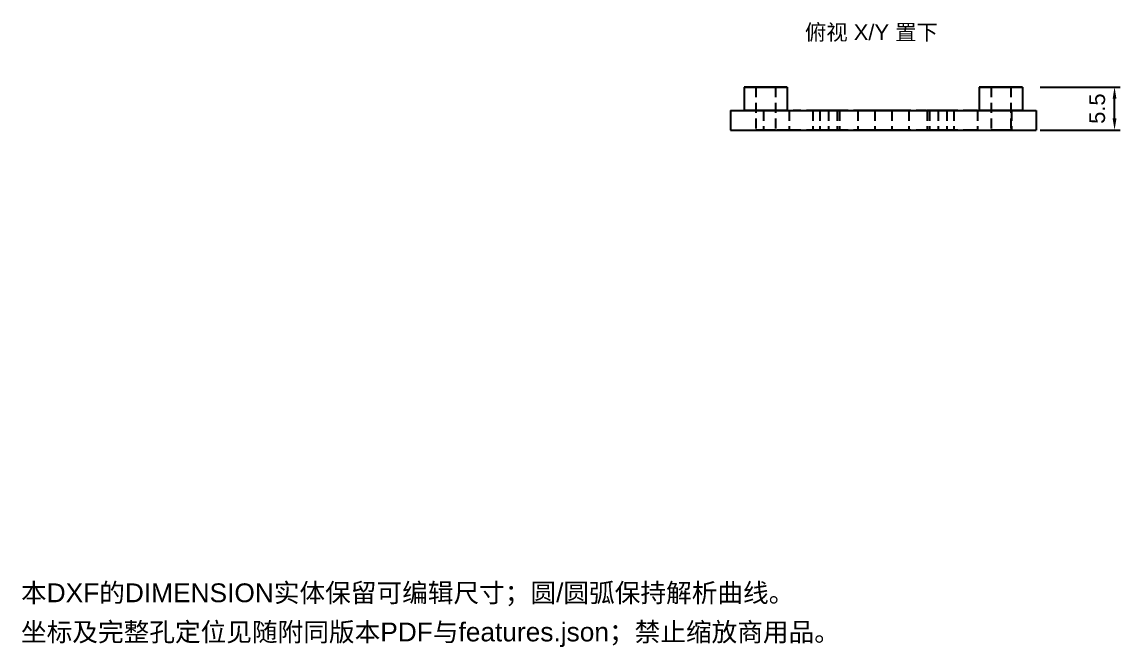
# Model space of a CAD drawing. Header units: millimetres. Extents: x 15 to 293, y 11 to 288.
# Drawn here: x 15.1 to 155.2, y 11.3 to 91.1 of the extents above; entities that cross this region are included whole.
import ezdxf

# ---------------------------------------------------------------- set-up
doc = ezdxf.new("R2010")
doc.units = ezdxf.units.MM
doc.linetypes.add('DASHED_SMALL', pattern=[2, 1.3, -0.7])
for name, color, linetype in [('ANNOTATIONS', 7, 'Continuous'), ('DIMENSIONS', 3, 'Continuous'), ('HIDDEN', 8, 'DASHED_SMALL'), ('VISIBLE', 7, 'Continuous')]:
    doc.layers.add(name, color=color, linetype=linetype)
doc.styles.add('ZZLAB_UNICODE', font='Arial Unicode.ttf')
doc.dimstyles.new('ZZLAB_MM', dxfattribs={"dimtxt": 2, "dimasz": 1.5, "dimexe": 0.7, "dimexo": 0.5, "dimgap": 0.5, "dimtad": 1, "dimdec": 5, "dimtxsty": 'ZZLAB_UNICODE', "dimcen": 2.5, "dimclrd": 3, "dimclre": 3, "dimclrt": 7, "dimazin": 3, "dimtfac": 1, "dimtmove": 0, "dimatfit": 3})

# ---------------------------------------------------------------- blocks, each defined once
blk = doc.blocks.new('_CLOSEDFILLED')
at = {"color": 0, "linetype": 'BYBLOCK'}
blk.add_solid([(-1, 0.164), (0, 0), (-1, -0.164)], dxfattribs=at)
blk = doc.blocks.new('*D13')
at = {"color": 3}
for p, q in [((145, 82.75), (155.2, 82.75)), ((154.5, 78.75), (154.5, 81.25)), ((145, 77.25), (155.2, 77.25))]:
    blk.add_line(p, q, dxfattribs=at)
at = {"layer": 'Defpoints'}
for p in [(144.5, 82.75), (144.5, 77.25), (154.5, 77.25)]:
    blk.add_point(p, dxfattribs=at)
at = {"layer": 'DIMENSIONS', "color": 3, "xscale": 1.5, "yscale": 1.5}
for p, rotation in [((154.5, 82.75), 90), ((154.5, 77.25), 270)]:
    blk.add_blockref('_CLOSEDFILLED', p, dxfattribs=dict(at, rotation=rotation))
at = {"layer": 'DIMENSIONS', "color": 7, "insert": (152.3, 80), "char_height": 2, "attachment_point": 5, "rotation": 90, "style": 'ZZLAB_UNICODE', "bg_fill": 3, "box_fill_scale": 1.1, "bg_fill_color": 0}
blk.add_mtext('5.5', dxfattribs=at)

msp = doc.modelspace()

# ---------------------------------------------------------------- linework, layer by layer
at = {"layer": 'HIDDEN'}
for p, q in [((108.75, 82.75), (108.75, 77.25)), ((111.25, 82.75), (111.25, 77.25)), ((138.75, 82.75), (138.75, 77.25)), ((141.25, 82.75), (141.25, 77.25)), ((105.5, 79.75), (117.5, 79.75)), ((109.7, 79.75), (109.7, 77.25)), ((112.7, 79.75), (110.2, 79.75)), ((113, 79.75), (113, 77.25)), ((136.5, 79.75), (113.5, 79.75)), ((116, 79.75), (116, 77.25)), ((116.9, 79.75), (116.9, 77.25)), ((118, 79.75), (118.920526, 79.75)), ((118, 79.75), (118, 77.25)), ((119.1, 79.75), (119.1, 77.25)), ((119.420526, 79.75), (119.420526, 77.25)), ((121.75, 79.75), (121.75, 77.25)), ((123.9, 79.75), (123.9, 77.25)), ((126.1, 79.75), (126.1, 77.25)), ((128.25, 79.75), (128.25, 77.25)), ((130.579474, 79.75), (130.579474, 77.25)), ((130.9, 79.75), (130.9, 77.25)), ((131.079474, 79.75), (132, 79.75)), ((132, 79.75), (132, 77.25)), ((132.5, 79.75), (144.5, 79.75)), ((133.1, 79.75), (133.1, 77.25)), ((134, 79.75), (134, 77.25)), ((137, 79.75), (137, 77.25)), ((141.35, 79.75), (141.35, 77.25)), ((105.5, 77.25), (117.5, 77.25)), ((112.7, 77.25), (110.2, 77.25)), ((136.5, 77.25), (113.5, 77.25)), ((118, 77.25), (118.920526, 77.25)), ((131.079474, 77.25), (132, 77.25)), ((132.5, 77.25), (144.5, 77.25))]:
    msp.add_line(p, q, dxfattribs=at)
for points in [[(107.25, 82.75), (107.318948, 82.75), (107.522336, 82.75), (107.849963, 82.75), (108.285403, 82.75), (108.80682, 82.75), (109.388067, 82.75), (110, 82.75), (110.611933, 82.75), (111.19318, 82.75), (111.714597, 82.75), (112.150037, 82.75), (112.477664, 82.75), (112.681052, 82.75), (112.75, 82.75)], [(110, 82.75), (109.860044, 82.75), (109.721849, 82.75), (109.587151, 82.75), (109.457645, 82.75), (109.33496, 82.75), (109.220638, 82.75), (109.116117, 82.75), (109.022711, 82.75), (108.941595, 82.75), (108.873789, 82.75), (108.820146, 82.75), (108.78134, 82.75), (108.75786, 82.75), (108.75, 82.75)], [(108.75, 82.75), (108.78134, 82.75), (108.873789, 82.75), (109.022711, 82.75), (109.220638, 82.75), (109.457645, 82.75), (109.721849, 82.75), (110, 82.75), (110.278151, 82.75), (110.542355, 82.75), (110.779362, 82.75), (110.977289, 82.75), (111.126211, 82.75), (111.21866, 82.75), (111.25, 82.75)], [(111.25, 82.75), (111.24214, 82.75), (111.21866, 82.75), (111.179854, 82.75), (111.126211, 82.75), (111.058405, 82.75), (110.977289, 82.75), (110.883883, 82.75), (110.779362, 82.75), (110.66504, 82.75), (110.542355, 82.75), (110.412849, 82.75), (110.278151, 82.75), (110.139956, 82.75), (110, 82.75)], [(137.25, 82.75), (137.318948, 82.75), (137.522336, 82.75), (137.849963, 82.75), (138.285403, 82.75), (138.80682, 82.75), (139.388067, 82.75), (140, 82.75), (140.611933, 82.75), (141.19318, 82.75), (141.714597, 82.75), (142.150037, 82.75), (142.477664, 82.75), (142.681052, 82.75), (142.75, 82.75)], [(140, 82.75), (139.860044, 82.75), (139.721849, 82.75), (139.587151, 82.75), (139.457645, 82.75), (139.33496, 82.75), (139.220638, 82.75), (139.116117, 82.75), (139.022711, 82.75), (138.941595, 82.75), (138.873789, 82.75), (138.820146, 82.75), (138.78134, 82.75), (138.75786, 82.75), (138.75, 82.75)], [(138.75, 82.75), (138.78134, 82.75), (138.873789, 82.75), (139.022711, 82.75), (139.220638, 82.75), (139.457645, 82.75), (139.721849, 82.75), (140, 82.75), (140.278151, 82.75), (140.542355, 82.75), (140.779362, 82.75), (140.977289, 82.75), (141.126211, 82.75), (141.21866, 82.75), (141.25, 82.75)], [(141.25, 82.75), (141.24214, 82.75), (141.21866, 82.75), (141.179854, 82.75), (141.126211, 82.75), (141.058405, 82.75), (140.977289, 82.75), (140.883883, 82.75), (140.779362, 82.75), (140.66504, 82.75), (140.542355, 82.75), (140.412849, 82.75), (140.278151, 82.75), (140.139956, 82.75), (140, 82.75)], [(110, 79.75), (109.692098, 79.75), (109.388067, 79.75), (109.091733, 79.75), (108.80682, 79.75), (108.536912, 79.75), (108.285403, 79.75), (108.055456, 79.75), (107.849963, 79.75), (107.671508, 79.75), (107.522336, 79.75), (107.404321, 79.75), (107.318948, 79.75), (107.267291, 79.75), (107.25, 79.75)], [(107.25, 79.75), (107.318948, 79.75), (107.522336, 79.75), (107.849963, 79.75), (108.285403, 79.75), (108.80682, 79.75), (109.388067, 79.75), (110, 79.75), (110.611933, 79.75), (111.19318, 79.75), (111.714597, 79.75), (112.150037, 79.75), (112.477664, 79.75), (112.681052, 79.75), (112.75, 79.75)], [(109.7, 79.75), (109.703144, 79.75), (109.712536, 79.75), (109.728058, 79.75), (109.749516, 79.75), (109.776638, 79.75), (109.809084, 79.75), (109.846447, 79.75), (109.888255, 79.75), (109.933984, 79.75), (109.983058, 79.75), (110.03486, 79.75), (110.08874, 79.75), (110.144018, 79.75), (110.2, 79.75)], [(112.75, 79.75), (112.732709, 79.75), (112.681052, 79.75), (112.595679, 79.75), (112.477664, 79.75), (112.328492, 79.75), (112.150037, 79.75), (111.944544, 79.75), (111.714597, 79.75), (111.463088, 79.75), (111.19318, 79.75), (110.908267, 79.75), (110.611933, 79.75), (110.307902, 79.75), (110, 79.75)], [(112.7, 79.75), (112.722974, 79.75), (112.7459, 79.75), (112.768728, 79.75), (112.791412, 79.75), (112.813902, 79.75), (112.836152, 79.75), (112.858114, 79.75), (112.879742, 79.75), (112.90099, 79.75), (112.921814, 79.75), (112.94217, 79.75), (112.962014, 79.75), (112.981304, 79.75), (113, 79.75)], [(113, 79.75), (113.003144, 79.75), (113.012536, 79.75), (113.028058, 79.75), (113.049516, 79.75), (113.076638, 79.75), (113.109084, 79.75), (113.146447, 79.75), (113.188255, 79.75), (113.233984, 79.75), (113.283058, 79.75), (113.33486, 79.75), (113.38874, 79.75), (113.444018, 79.75), (113.5, 79.75)], [(119.240499, 79.75), (118.819148, 79.75), (118.42201, 79.75), (118.050638, 79.75), (117.706489, 79.75), (117.39091, 79.75), (117.105138, 79.75), (116.850291, 79.75), (116.627369, 79.75), (116.437243, 79.75), (116.280661, 79.75), (116.158233, 79.75), (116.070441, 79.75), (116.017627, 79.75), (116, 79.75)], [(116, 79.75), (116.225649, 79.75), (116.89128, 79.75), (117.963517, 79.75), (119.388592, 79.75), (121.095046, 79.75), (122.997312, 79.75), (125, 79.75), (127.002688, 79.75), (128.904954, 79.75), (130.611408, 79.75), (132.036483, 79.75), (133.10872, 79.75), (133.774351, 79.75), (134, 79.75)], [(118, 79.75), (117.876839, 79.75), (117.755227, 79.75), (117.636693, 79.75), (117.522728, 79.75), (117.414765, 79.75), (117.314161, 79.75), (117.222183, 79.75), (117.139985, 79.75), (117.068603, 79.75), (117.008934, 79.75), (116.961728, 79.75), (116.927579, 79.75), (116.906917, 79.75), (116.9, 79.75)], [(116.9, 79.75), (116.927579, 79.75), (117.008934, 79.75), (117.139985, 79.75), (117.314161, 79.75), (117.522728, 79.75), (117.755227, 79.75), (118, 79.75), (118.244773, 79.75), (118.477272, 79.75), (118.685839, 79.75), (118.860015, 79.75), (118.991066, 79.75), (119.072421, 79.75), (119.1, 79.75)], [(118, 79.75), (117.996856, 79.75), (117.987464, 79.75), (117.971942, 79.75), (117.950484, 79.75), (117.923362, 79.75), (117.890916, 79.75), (117.853553, 79.75), (117.811745, 79.75), (117.766016, 79.75), (117.716942, 79.75), (117.66514, 79.75), (117.61126, 79.75), (117.555982, 79.75), (117.5, 79.75)], [(119.1, 79.75), (119.093083, 79.75), (119.072421, 79.75), (119.038272, 79.75), (118.991066, 79.75), (118.931397, 79.75), (118.860015, 79.75), (118.777817, 79.75), (118.685839, 79.75), (118.585235, 79.75), (118.477272, 79.75), (118.363307, 79.75), (118.244773, 79.75), (118.123161, 79.75), (118, 79.75)], [(118.920526, 79.75), (118.976509, 79.75), (119.031787, 79.75), (119.085666, 79.75), (119.137468, 79.75), (119.186542, 79.75), (119.232271, 79.75), (119.27408, 79.75), (119.311442, 79.75), (119.343888, 79.75), (119.371011, 79.75), (119.392468, 79.75), (119.40799, 79.75), (119.417382, 79.75), (119.420526, 79.75)], [(119.420526, 79.75), (119.419547, 79.75), (119.416613, 79.75), (119.411736, 79.75), (119.404934, 79.75), (119.396235, 79.75), (119.385673, 79.75), (119.373288, 79.75), (119.35913, 79.75), (119.343254, 79.75), (119.325721, 79.75), (119.306602, 79.75), (119.28597, 79.75), (119.263907, 79.75), (119.240499, 79.75)], [(125, 79.75), (124.636115, 79.75), (124.276807, 79.75), (123.926593, 79.75), (123.589878, 79.75), (123.270896, 79.75), (122.973658, 79.75), (122.701903, 79.75), (122.459048, 79.75), (122.248146, 79.75), (122.071851, 79.75), (121.932379, 79.75), (121.831484, 79.75), (121.770435, 79.75), (121.75, 79.75)], [(121.75, 79.75), (121.831484, 79.75), (122.071851, 79.75), (122.459048, 79.75), (122.973658, 79.75), (123.589878, 79.75), (124.276807, 79.75), (125, 79.75), (125.723193, 79.75), (126.410122, 79.75), (127.026342, 79.75), (127.540952, 79.75), (127.928149, 79.75), (128.168516, 79.75), (128.25, 79.75)], [(125, 79.75), (124.876839, 79.75), (124.755227, 79.75), (124.636693, 79.75), (124.522728, 79.75), (124.414765, 79.75), (124.314161, 79.75), (124.222183, 79.75), (124.139985, 79.75), (124.068603, 79.75), (124.008934, 79.75), (123.961728, 79.75), (123.927579, 79.75), (123.906917, 79.75), (123.9, 79.75)], [(123.9, 79.75), (123.927579, 79.75), (124.008934, 79.75), (124.139985, 79.75), (124.314161, 79.75), (124.522728, 79.75), (124.755227, 79.75), (125, 79.75), (125.244773, 79.75), (125.477272, 79.75), (125.685839, 79.75), (125.860015, 79.75), (125.991066, 79.75), (126.072421, 79.75), (126.1, 79.75)], [(126.1, 79.75), (126.093083, 79.75), (126.072421, 79.75), (126.038272, 79.75), (125.991066, 79.75), (125.931397, 79.75), (125.860015, 79.75), (125.777817, 79.75), (125.685839, 79.75), (125.585235, 79.75), (125.477272, 79.75), (125.363307, 79.75), (125.244773, 79.75), (125.123161, 79.75), (125, 79.75)], [(128.25, 79.75), (128.229565, 79.75), (128.168516, 79.75), (128.067621, 79.75), (127.928149, 79.75), (127.751854, 79.75), (127.540952, 79.75), (127.298097, 79.75), (127.026342, 79.75), (126.729104, 79.75), (126.410122, 79.75), (126.073407, 79.75), (125.723193, 79.75), (125.363885, 79.75), (125, 79.75)], [(131.079474, 79.75), (131.023491, 79.75), (130.968213, 79.75), (130.914334, 79.75), (130.862532, 79.75), (130.813458, 79.75), (130.767729, 79.75), (130.72592, 79.75), (130.688558, 79.75), (130.656112, 79.75), (130.628989, 79.75), (130.607532, 79.75), (130.59201, 79.75), (130.582618, 79.75), (130.579474, 79.75)], [(130.579474, 79.75), (130.580453, 79.75), (130.583387, 79.75), (130.588264, 79.75), (130.595066, 79.75), (130.603765, 79.75), (130.614327, 79.75), (130.626712, 79.75), (130.64087, 79.75), (130.656746, 79.75), (130.674279, 79.75), (130.693398, 79.75), (130.71403, 79.75), (130.736093, 79.75), (130.759501, 79.75)], [(134, 79.75), (133.982373, 79.75), (133.929559, 79.75), (133.841767, 79.75), (133.719339, 79.75), (133.562757, 79.75), (133.372631, 79.75), (133.149709, 79.75), (132.894862, 79.75), (132.60909, 79.75), (132.293511, 79.75), (131.949362, 79.75), (131.57799, 79.75), (131.180852, 79.75), (130.759501, 79.75)], [(132, 79.75), (131.876839, 79.75), (131.755227, 79.75), (131.636693, 79.75), (131.522728, 79.75), (131.414765, 79.75), (131.314161, 79.75), (131.222183, 79.75), (131.139985, 79.75), (131.068603, 79.75), (131.008934, 79.75), (130.961728, 79.75), (130.927579, 79.75), (130.906917, 79.75), (130.9, 79.75)], [(130.9, 79.75), (130.927579, 79.75), (131.008934, 79.75), (131.139985, 79.75), (131.314161, 79.75), (131.522728, 79.75), (131.755227, 79.75), (132, 79.75), (132.244773, 79.75), (132.477272, 79.75), (132.685839, 79.75), (132.860015, 79.75), (132.991066, 79.75), (133.072421, 79.75), (133.1, 79.75)], [(132, 79.75), (132.003144, 79.75), (132.012536, 79.75), (132.028058, 79.75), (132.049516, 79.75), (132.076638, 79.75), (132.109084, 79.75), (132.146447, 79.75), (132.188255, 79.75), (132.233984, 79.75), (132.283058, 79.75), (132.33486, 79.75), (132.38874, 79.75), (132.444018, 79.75), (132.5, 79.75)], [(133.1, 79.75), (133.093083, 79.75), (133.072421, 79.75), (133.038272, 79.75), (132.991066, 79.75), (132.931397, 79.75), (132.860015, 79.75), (132.777817, 79.75), (132.685839, 79.75), (132.585235, 79.75), (132.477272, 79.75), (132.363307, 79.75), (132.244773, 79.75), (132.123161, 79.75), (132, 79.75)], [(137, 79.75), (136.996856, 79.75), (136.987464, 79.75), (136.971942, 79.75), (136.950484, 79.75), (136.923362, 79.75), (136.890916, 79.75), (136.853553, 79.75), (136.811745, 79.75), (136.766016, 79.75), (136.716942, 79.75), (136.66514, 79.75), (136.61126, 79.75), (136.555982, 79.75), (136.5, 79.75)], [(137, 79.75), (137.427532, 79.75), (137.867641, 79.75), (138.312096, 79.75), (138.752584, 79.75), (139.180867, 79.75), (139.588935, 79.75), (139.969158, 79.75), (140.314422, 79.75), (140.618273, 79.75), (140.875026, 79.75), (141.07988, 79.75), (141.229004, 79.75), (141.319609, 79.75), (141.35, 79.75)], [(140, 79.75), (139.692098, 79.75), (139.388067, 79.75), (139.091733, 79.75), (138.80682, 79.75), (138.536912, 79.75), (138.285403, 79.75), (138.055456, 79.75), (137.849963, 79.75), (137.671508, 79.75), (137.522336, 79.75), (137.404321, 79.75), (137.318948, 79.75), (137.267291, 79.75), (137.25, 79.75)], [(137.25, 79.75), (137.318948, 79.75), (137.522336, 79.75), (137.849963, 79.75), (138.285403, 79.75), (138.80682, 79.75), (139.388067, 79.75), (140, 79.75), (140.611933, 79.75), (141.19318, 79.75), (141.714597, 79.75), (142.150037, 79.75), (142.477664, 79.75), (142.681052, 79.75), (142.75, 79.75)], [(142.75, 79.75), (142.732709, 79.75), (142.681052, 79.75), (142.595679, 79.75), (142.477664, 79.75), (142.328492, 79.75), (142.150037, 79.75), (141.944544, 79.75), (141.714597, 79.75), (141.463088, 79.75), (141.19318, 79.75), (140.908267, 79.75), (140.611933, 79.75), (140.307902, 79.75), (140, 79.75)], [(110, 77.25), (109.860044, 77.25), (109.721849, 77.25), (109.587151, 77.25), (109.457645, 77.25), (109.33496, 77.25), (109.220638, 77.25), (109.116117, 77.25), (109.022711, 77.25), (108.941595, 77.25), (108.873789, 77.25), (108.820146, 77.25), (108.78134, 77.25), (108.75786, 77.25), (108.75, 77.25)], [(108.75, 77.25), (108.78134, 77.25), (108.873789, 77.25), (109.022711, 77.25), (109.220638, 77.25), (109.457645, 77.25), (109.721849, 77.25), (110, 77.25), (110.278151, 77.25), (110.542355, 77.25), (110.779362, 77.25), (110.977289, 77.25), (111.126211, 77.25), (111.21866, 77.25), (111.25, 77.25)], [(110.2, 77.25), (110.144018, 77.25), (110.08874, 77.25), (110.03486, 77.25), (109.983058, 77.25), (109.933984, 77.25), (109.888255, 77.25), (109.846447, 77.25), (109.809084, 77.25), (109.776638, 77.25), (109.749516, 77.25), (109.728058, 77.25), (109.712536, 77.25), (109.703144, 77.25), (109.7, 77.25)], [(111.25, 77.25), (111.24214, 77.25), (111.21866, 77.25), (111.179854, 77.25), (111.126211, 77.25), (111.058405, 77.25), (110.977289, 77.25), (110.883883, 77.25), (110.779362, 77.25), (110.66504, 77.25), (110.542355, 77.25), (110.412849, 77.25), (110.278151, 77.25), (110.139956, 77.25), (110, 77.25)], [(113, 77.25), (112.981304, 77.25), (112.962014, 77.25), (112.94217, 77.25), (112.921814, 77.25), (112.90099, 77.25), (112.879742, 77.25), (112.858114, 77.25), (112.836152, 77.25), (112.813902, 77.25), (112.791412, 77.25), (112.768728, 77.25), (112.7459, 77.25), (112.722974, 77.25), (112.7, 77.25)], [(113.5, 77.25), (113.444018, 77.25), (113.38874, 77.25), (113.33486, 77.25), (113.283058, 77.25), (113.233984, 77.25), (113.188255, 77.25), (113.146447, 77.25), (113.109084, 77.25), (113.076638, 77.25), (113.049516, 77.25), (113.028058, 77.25), (113.012536, 77.25), (113.003144, 77.25), (113, 77.25)], [(119.240499, 77.25), (118.819148, 77.25), (118.42201, 77.25), (118.050638, 77.25), (117.706489, 77.25), (117.39091, 77.25), (117.105138, 77.25), (116.850291, 77.25), (116.627369, 77.25), (116.437243, 77.25), (116.280661, 77.25), (116.158233, 77.25), (116.070441, 77.25), (116.017627, 77.25), (116, 77.25)], [(116, 77.25), (116.225649, 77.25), (116.89128, 77.25), (117.963517, 77.25), (119.388592, 77.25), (121.095046, 77.25), (122.997312, 77.25), (125, 77.25), (127.002688, 77.25), (128.904954, 77.25), (130.611408, 77.25), (132.036483, 77.25), (133.10872, 77.25), (133.774351, 77.25), (134, 77.25)], [(118, 77.25), (117.876839, 77.25), (117.755227, 77.25), (117.636693, 77.25), (117.522728, 77.25), (117.414765, 77.25), (117.314161, 77.25), (117.222183, 77.25), (117.139985, 77.25), (117.068603, 77.25), (117.008934, 77.25), (116.961728, 77.25), (116.927579, 77.25), (116.906917, 77.25), (116.9, 77.25)], [(116.9, 77.25), (116.927579, 77.25), (117.008934, 77.25), (117.139985, 77.25), (117.314161, 77.25), (117.522728, 77.25), (117.755227, 77.25), (118, 77.25), (118.244773, 77.25), (118.477272, 77.25), (118.685839, 77.25), (118.860015, 77.25), (118.991066, 77.25), (119.072421, 77.25), (119.1, 77.25)], [(118, 77.25), (117.996856, 77.25), (117.987464, 77.25), (117.971942, 77.25), (117.950484, 77.25), (117.923362, 77.25), (117.890916, 77.25), (117.853553, 77.25), (117.811745, 77.25), (117.766016, 77.25), (117.716942, 77.25), (117.66514, 77.25), (117.61126, 77.25), (117.555982, 77.25), (117.5, 77.25)], [(119.1, 77.25), (119.093083, 77.25), (119.072421, 77.25), (119.038272, 77.25), (118.991066, 77.25), (118.931397, 77.25), (118.860015, 77.25), (118.777817, 77.25), (118.685839, 77.25), (118.585235, 77.25), (118.477272, 77.25), (118.363307, 77.25), (118.244773, 77.25), (118.123161, 77.25), (118, 77.25)], [(118.920526, 77.25), (118.976509, 77.25), (119.031787, 77.25), (119.085666, 77.25), (119.137468, 77.25), (119.186542, 77.25), (119.232271, 77.25), (119.27408, 77.25), (119.311442, 77.25), (119.343888, 77.25), (119.371011, 77.25), (119.392468, 77.25), (119.40799, 77.25), (119.417382, 77.25), (119.420526, 77.25)], [(119.420526, 77.25), (119.419547, 77.25), (119.416613, 77.25), (119.411736, 77.25), (119.404934, 77.25), (119.396235, 77.25), (119.385673, 77.25), (119.373288, 77.25), (119.35913, 77.25), (119.343254, 77.25), (119.325721, 77.25), (119.306602, 77.25), (119.28597, 77.25), (119.263907, 77.25), (119.240499, 77.25)], [(125, 77.25), (124.636115, 77.25), (124.276807, 77.25), (123.926593, 77.25), (123.589878, 77.25), (123.270896, 77.25), (122.973658, 77.25), (122.701903, 77.25), (122.459048, 77.25), (122.248146, 77.25), (122.071851, 77.25), (121.932379, 77.25), (121.831484, 77.25), (121.770435, 77.25), (121.75, 77.25)], [(121.75, 77.25), (121.831484, 77.25), (122.071851, 77.25), (122.459048, 77.25), (122.973658, 77.25), (123.589878, 77.25), (124.276807, 77.25), (125, 77.25), (125.723193, 77.25), (126.410122, 77.25), (127.026342, 77.25), (127.540952, 77.25), (127.928149, 77.25), (128.168516, 77.25), (128.25, 77.25)], [(125, 77.25), (124.876839, 77.25), (124.755227, 77.25), (124.636693, 77.25), (124.522728, 77.25), (124.414765, 77.25), (124.314161, 77.25), (124.222183, 77.25), (124.139985, 77.25), (124.068603, 77.25), (124.008934, 77.25), (123.961728, 77.25), (123.927579, 77.25), (123.906917, 77.25), (123.9, 77.25)], [(123.9, 77.25), (123.927579, 77.25), (124.008934, 77.25), (124.139985, 77.25), (124.314161, 77.25), (124.522728, 77.25), (124.755227, 77.25), (125, 77.25), (125.244773, 77.25), (125.477272, 77.25), (125.685839, 77.25), (125.860015, 77.25), (125.991066, 77.25), (126.072421, 77.25), (126.1, 77.25)], [(126.1, 77.25), (126.093083, 77.25), (126.072421, 77.25), (126.038272, 77.25), (125.991066, 77.25), (125.931397, 77.25), (125.860015, 77.25), (125.777817, 77.25), (125.685839, 77.25), (125.585235, 77.25), (125.477272, 77.25), (125.363307, 77.25), (125.244773, 77.25), (125.123161, 77.25), (125, 77.25)], [(128.25, 77.25), (128.229565, 77.25), (128.168516, 77.25), (128.067621, 77.25), (127.928149, 77.25), (127.751854, 77.25), (127.540952, 77.25), (127.298097, 77.25), (127.026342, 77.25), (126.729104, 77.25), (126.410122, 77.25), (126.073407, 77.25), (125.723193, 77.25), (125.363885, 77.25), (125, 77.25)], [(131.079474, 77.25), (131.023491, 77.25), (130.968213, 77.25), (130.914334, 77.25), (130.862532, 77.25), (130.813458, 77.25), (130.767729, 77.25), (130.72592, 77.25), (130.688558, 77.25), (130.656112, 77.25), (130.628989, 77.25), (130.607532, 77.25), (130.59201, 77.25), (130.582618, 77.25), (130.579474, 77.25)], [(130.579474, 77.25), (130.580453, 77.25), (130.583387, 77.25), (130.588264, 77.25), (130.595066, 77.25), (130.603765, 77.25), (130.614327, 77.25), (130.626712, 77.25), (130.64087, 77.25), (130.656746, 77.25), (130.674279, 77.25), (130.693398, 77.25), (130.71403, 77.25), (130.736093, 77.25), (130.759501, 77.25)], [(134, 77.25), (133.982373, 77.25), (133.929559, 77.25), (133.841767, 77.25), (133.719339, 77.25), (133.562757, 77.25), (133.372631, 77.25), (133.149709, 77.25), (132.894862, 77.25), (132.60909, 77.25), (132.293511, 77.25), (131.949362, 77.25), (131.57799, 77.25), (131.180852, 77.25), (130.759501, 77.25)], [(132, 77.25), (131.876839, 77.25), (131.755227, 77.25), (131.636693, 77.25), (131.522728, 77.25), (131.414765, 77.25), (131.314161, 77.25), (131.222183, 77.25), (131.139985, 77.25), (131.068603, 77.25), (131.008934, 77.25), (130.961728, 77.25), (130.927579, 77.25), (130.906917, 77.25), (130.9, 77.25)], [(130.9, 77.25), (130.927579, 77.25), (131.008934, 77.25), (131.139985, 77.25), (131.314161, 77.25), (131.522728, 77.25), (131.755227, 77.25), (132, 77.25), (132.244773, 77.25), (132.477272, 77.25), (132.685839, 77.25), (132.860015, 77.25), (132.991066, 77.25), (133.072421, 77.25), (133.1, 77.25)], [(132, 77.25), (132.003144, 77.25), (132.012536, 77.25), (132.028058, 77.25), (132.049516, 77.25), (132.076638, 77.25), (132.109084, 77.25), (132.146447, 77.25), (132.188255, 77.25), (132.233984, 77.25), (132.283058, 77.25), (132.33486, 77.25), (132.38874, 77.25), (132.444018, 77.25), (132.5, 77.25)], [(133.1, 77.25), (133.093083, 77.25), (133.072421, 77.25), (133.038272, 77.25), (132.991066, 77.25), (132.931397, 77.25), (132.860015, 77.25), (132.777817, 77.25), (132.685839, 77.25), (132.585235, 77.25), (132.477272, 77.25), (132.363307, 77.25), (132.244773, 77.25), (132.123161, 77.25), (132, 77.25)], [(137, 77.25), (136.996856, 77.25), (136.987464, 77.25), (136.971942, 77.25), (136.950484, 77.25), (136.923362, 77.25), (136.890916, 77.25), (136.853553, 77.25), (136.811745, 77.25), (136.766016, 77.25), (136.716942, 77.25), (136.66514, 77.25), (136.61126, 77.25), (136.555982, 77.25), (136.5, 77.25)], [(137, 77.25), (137.427532, 77.25), (137.867641, 77.25), (138.312096, 77.25), (138.752584, 77.25), (139.180867, 77.25), (139.588935, 77.25), (139.969158, 77.25), (140.314422, 77.25), (140.618273, 77.25), (140.875026, 77.25), (141.07988, 77.25), (141.229004, 77.25), (141.319609, 77.25), (141.35, 77.25)], [(140, 77.25), (139.860044, 77.25), (139.721849, 77.25), (139.587151, 77.25), (139.457645, 77.25), (139.33496, 77.25), (139.220638, 77.25), (139.116117, 77.25), (139.022711, 77.25), (138.941595, 77.25), (138.873789, 77.25), (138.820146, 77.25), (138.78134, 77.25), (138.75786, 77.25), (138.75, 77.25)], [(138.75, 77.25), (138.78134, 77.25), (138.873789, 77.25), (139.022711, 77.25), (139.220638, 77.25), (139.457645, 77.25), (139.721849, 77.25), (140, 77.25), (140.278151, 77.25), (140.542355, 77.25), (140.779362, 77.25), (140.977289, 77.25), (141.126211, 77.25), (141.21866, 77.25), (141.25, 77.25)], [(141.25, 77.25), (141.24214, 77.25), (141.21866, 77.25), (141.179854, 77.25), (141.126211, 77.25), (141.058405, 77.25), (140.977289, 77.25), (140.883883, 77.25), (140.779362, 77.25), (140.66504, 77.25), (140.542355, 77.25), (140.412849, 77.25), (140.278151, 77.25), (140.139956, 77.25), (140, 77.25)]]:
    msp.add_lwpolyline(points, dxfattribs=at)
at = {"layer": 'VISIBLE'}
for p, q in [((107.25, 82.75), (107.25, 79.75)), ((112.75, 82.75), (112.75, 79.75)), ((137.25, 82.75), (137.25, 79.75)), ((142.75, 82.75), (142.75, 79.75)), ((105.5, 79.75), (144.5, 79.75)), ((105.5, 79.75), (105.5, 77.25)), ((144.5, 79.75), (144.5, 77.25)), ((105.5, 77.25), (144.5, 77.25))]:
    msp.add_line(p, q, dxfattribs=at)
for points in [[(110, 82.75), (109.692098, 82.75), (109.388067, 82.75), (109.091733, 82.75), (108.80682, 82.75), (108.536912, 82.75), (108.285403, 82.75), (108.055456, 82.75), (107.849963, 82.75), (107.671508, 82.75), (107.522336, 82.75), (107.404321, 82.75), (107.318948, 82.75), (107.267291, 82.75), (107.25, 82.75)], [(112.75, 82.75), (112.732709, 82.75), (112.681052, 82.75), (112.595679, 82.75), (112.477664, 82.75), (112.328492, 82.75), (112.150037, 82.75), (111.944544, 82.75), (111.714597, 82.75), (111.463088, 82.75), (111.19318, 82.75), (110.908267, 82.75), (110.611933, 82.75), (110.307902, 82.75), (110, 82.75)], [(140, 82.75), (139.692098, 82.75), (139.388067, 82.75), (139.091733, 82.75), (138.80682, 82.75), (138.536912, 82.75), (138.285403, 82.75), (138.055456, 82.75), (137.849963, 82.75), (137.671508, 82.75), (137.522336, 82.75), (137.404321, 82.75), (137.318948, 82.75), (137.267291, 82.75), (137.25, 82.75)], [(142.75, 82.75), (142.732709, 82.75), (142.681052, 82.75), (142.595679, 82.75), (142.477664, 82.75), (142.328492, 82.75), (142.150037, 82.75), (141.944544, 82.75), (141.714597, 82.75), (141.463088, 82.75), (141.19318, 82.75), (140.908267, 82.75), (140.611933, 82.75), (140.307902, 82.75), (140, 82.75)]]:
    msp.add_lwpolyline(points, dxfattribs=at)

# ---------------------------------------------------------------- texts
at = {"layer": 'ANNOTATIONS', "style": 'ZZLAB_UNICODE'}
for s, height, p in [('俯视 X/Y 置下', 2, (115, 88.75)), ('本DXF的DIMENSION实体保留可编辑尺寸；圆/圆弧保持解析曲线。', 2.4, (15, 17)), ('坐标及完整孔定位见随附同版本PDF与features.json；禁止缩放商用品。', 2.4, (15, 12))]:
    msp.add_text(s, height=height, dxfattribs=at).set_placement(p)

# ---------------------------------------------------------------- next in the draw order: dimensions: what is measured, and where the dimension line sits
at = {"layer": 'DIMENSIONS'}
dim = msp.add_linear_dim(base=(154.5, 77.25), p1=(144.5, 77.25), p2=(144.5, 82.75), angle=90, text='5.5', dimstyle='ZZLAB_MM', override={"dimdec": 5, "dimrnd": 1e-05, "dimzin": 8, "dimdsep": 46, "dimtfill": 1}, dxfattribs=at)
dim.commit()
dim.dimension.update_dxf_attribs({"geometry": '*D13', "text_midpoint": (152.3, 80)})

doc.saveas('drawing.dxf')
